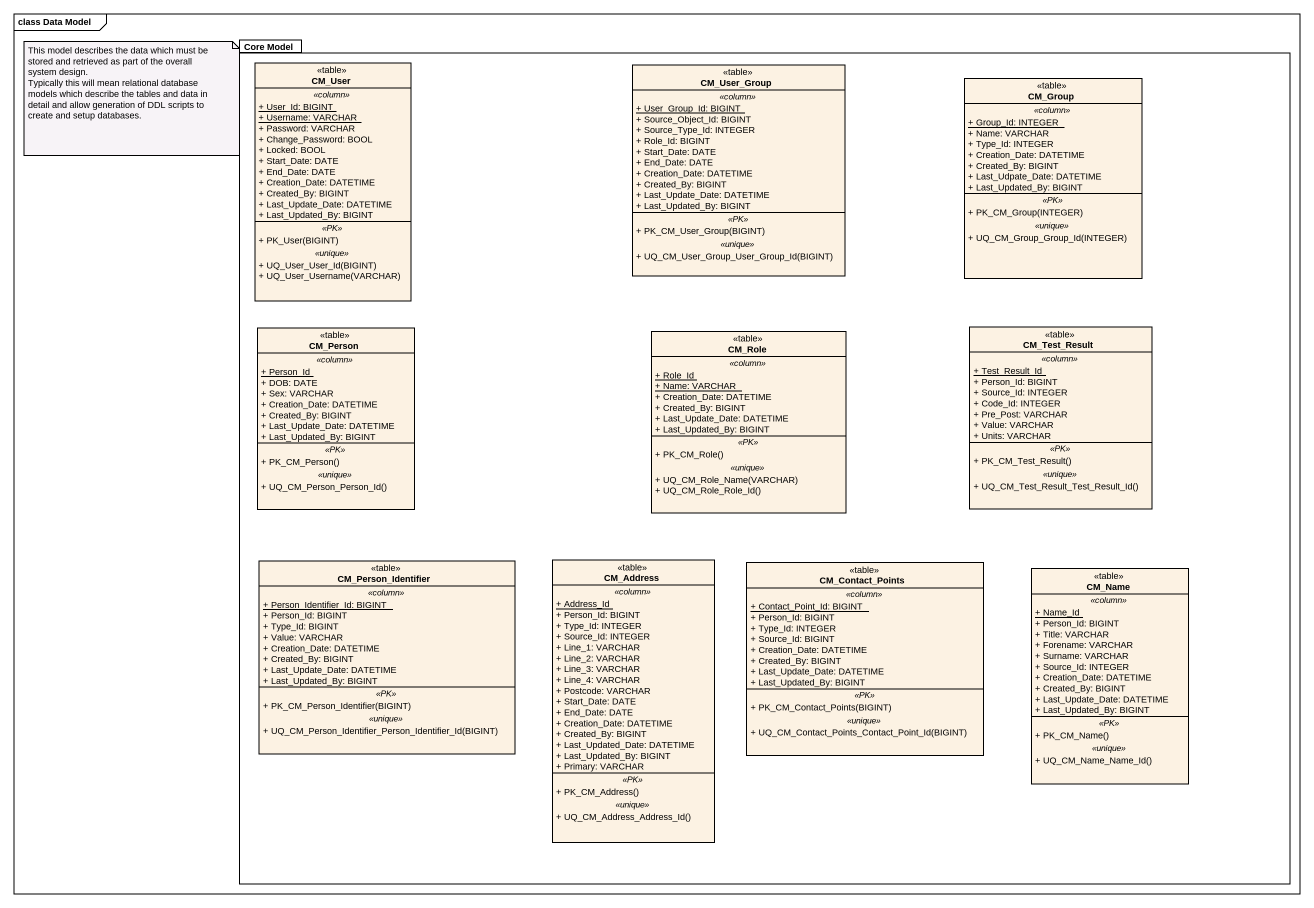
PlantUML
@startuml
mainframe class Data Model
hide circle
hide empty members
skinparam classAttributeIconSize 0
package "Core Model" as Core_Model {
  class CM_User <<table>> {
    .. <<column>> ..
    {static} + User_Id: BIGINT
    {static} + Username: VARCHAR
    + Password: VARCHAR
    + Change_Password: BOOL
    + Locked: BOOL
    + Start_Date: DATE
    + End_Date: DATE
    + Creation_Date: DATETIME
    + Created_By: BIGINT
    + Last_Update_Date: DATETIME
    + Last_Updated_By: BIGINT
    .. <<PK>> ..
    + PK_User(BIGINT)
    .. <<unique>> ..
    + UQ_User_User_Id(BIGINT)
    + UQ_User_Username(VARCHAR)
  }
  class CM_User_Group <<table>> {
    .. <<column>> ..
    {static} + User_Group_Id: BIGINT
    + Source_Object_Id: BIGINT
    + Source_Type_Id: INTEGER
    + Role_Id: BIGINT
    + Start_Date: DATE
    + End_Date: DATE
    + Creation_Date: DATETIME
    + Created_By: BIGINT
    + Last_Update_Date: DATETIME
    + Last_Updated_By: BIGINT
    .. <<PK>> ..
    + PK_CM_User_Group(BIGINT)
    .. <<unique>> ..
    + UQ_CM_User_Group_User_Group_Id(BIGINT)
  }
  class CM_Group <<table>> {
    .. <<column>> ..
    {static} + Group_Id: INTEGER
    + Name: VARCHAR
    + Type_Id: INTEGER
    + Creation_Date: DATETIME
    + Created_By: BIGINT
    + Last_Udpate_Date: DATETIME
    + Last_Updated_By: BIGINT
    .. <<PK>> ..
    + PK_CM_Group(INTEGER)
    .. <<unique>> ..
    + UQ_CM_Group_Group_Id(INTEGER)
  }
  class CM_Person <<table>> {
    .. <<column>> ..
    {static} + Person_Id
    + DOB: DATE
    + Sex: VARCHAR
    + Creation_Date: DATETIME
    + Created_By: BIGINT
    + Last_Update_Date: DATETIME
    + Last_Updated_By: BIGINT
    .. <<PK>> ..
    + PK_CM_Person()
    .. <<unique>> ..
    + UQ_CM_Person_Person_Id()
  }
  class CM_Role <<table>> {
    .. <<column>> ..
    {static} + Role_Id
    {static} + Name: VARCHAR
    + Creation_Date: DATETIME
    + Created_By: BIGINT
    + Last_Update_Date: DATETIME
    + Last_Updated_By: BIGINT
    .. <<PK>> ..
    + PK_CM_Role()
    .. <<unique>> ..
    + UQ_CM_Role_Name(VARCHAR)
    + UQ_CM_Role_Role_Id()
  }
  class CM_Test_Result <<table>> {
    .. <<column>> ..
    {static} + Test_Result_Id
    + Person_Id: BIGINT
    + Source_Id: INTEGER
    + Code_Id: INTEGER
    + Pre_Post: VARCHAR
    + Value: VARCHAR
    + Units: VARCHAR
    .. <<PK>> ..
    + PK_CM_Test_Result()
    .. <<unique>> ..
    + UQ_CM_Test_Result_Test_Result_Id()
  }
  class CM_Person_Identifier <<table>> {
    .. <<column>> ..
    {static} + Person_Identifier_Id: BIGINT
    + Person_Id: BIGINT
    + Type_Id: BIGINT
    + Value: VARCHAR
    + Creation_Date: DATETIME
    + Created_By: BIGINT
    + Last_Update_Date: DATETIME
    + Last_Updated_By: BIGINT
    .. <<PK>> ..
    + PK_CM_Person_Identifier(BIGINT)
    .. <<unique>> ..
    + UQ_CM_Person_Identifier_Person_Identifier_Id(BIGINT)
  }
  class CM_Address <<table>> {
    .. <<column>> ..
    {static} + Address_Id
    + Person_Id: BIGINT
    + Type_Id: INTEGER
    + Source_Id: INTEGER
    + Line_1: VARCHAR
    + Line_2: VARCHAR
    + Line_3: VARCHAR
    + Line_4: VARCHAR
    + Postcode: VARCHAR
    + Start_Date: DATE
    + End_Date: DATE
    + Creation_Date: DATETIME
    + Created_By: BIGINT
    + Last_Updated_Date: DATETIME
    + Last_Updated_By: BIGINT
    + Primary: VARCHAR
    .. <<PK>> ..
    + PK_CM_Address()
    .. <<unique>> ..
    + UQ_CM_Address_Address_Id()
  }
  class CM_Contact_Points <<table>> {
    .. <<column>> ..
    {static} + Contact_Point_Id: BIGINT
    + Person_Id: BIGINT
    + Type_Id: INTEGER
    + Source_Id: BIGINT
    + Creation_Date: DATETIME
    + Created_By: BIGINT
    + Last_Update_Date: DATETIME
    + Last_Updated_By: BIGINT
    .. <<PK>> ..
    + PK_CM_Contact_Points(BIGINT)
    .. <<unique>> ..
    + UQ_CM_Contact_Points_Contact_Point_Id(BIGINT)
  }
  class CM_Name <<table>> {
    .. <<column>> ..
    {static} + Name_Id
    + Person_Id: BIGINT
    + Title: VARCHAR
    + Forename: VARCHAR
    + Surname: VARCHAR
    + Source_Id: INTEGER
    + Creation_Date: DATETIME
    + Created_By: BIGINT
    + Last_Update_Date: DATETIME
    + Last_Updated_By: BIGINT
    .. <<PK>> ..
    + PK_CM_Name()
    .. <<unique>> ..
    + UQ_CM_Name_Name_Id()
  }
}
note as N1
  This model describes the data which must be stored and retrieved as part of the overall system design.
  Typically this will mean relational database models which describe the tables and data in detail and allow generation of DDL scripts to create and setup databases.
end note
@enduml
